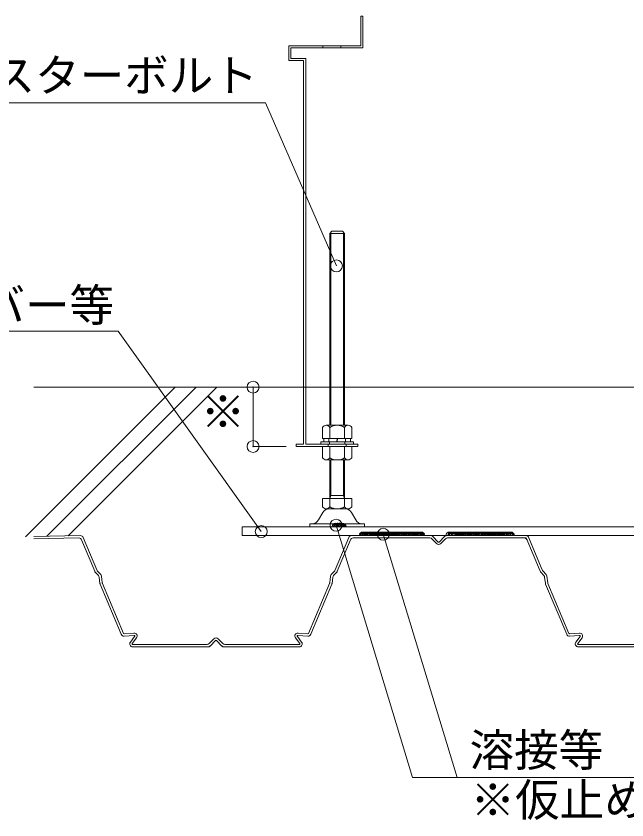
# Model space of a CAD drawing. Units: millimetres, scale not verified. Extents: x -1972 to 2028, y -1403 to 1357.
# Drawn here: x -1416 to -1004, y -284 to 257 of the extents above; entities that cross this region are included whole.
import ezdxf
from ezdxf.enums import TextEntityAlignment as Align

# ---------------------------------------------------------------- set-up
doc = ezdxf.new("R2010")
doc.units = ezdxf.units.MM
doc.header["$LTSCALE"] = 10
doc.header["$PDMODE"] = 32
doc.header["$PDSIZE"] = 8
doc.layers.add('0-0', color=7, linetype='Continuous', lineweight=9)
doc.styles.add('ＭＳ ゴシック', font='')
doc.styles.get('ＭＳ ゴシック').set_extended_font_data('MS Gothic')

msp = doc.modelspace()

# ---------------------------------------------------------------- linework, layer by layer
at = {"layer": '0-0'}
for p, q in [((-1182.01, 235.86), (-1182.01, 257.36)), ((-1232.01, 237.36), (-1232.01, 227.36)), ((-1232.01, 237.36), (-1183.51, 237.36)), ((-1230.51, 235.86), (-1230.51, 228.86)), ((-1230.51, 235.86), (-1209.01, 235.86)), ((-1209.01, 237.36), (-1209.01, 235.86)), ((-1209.01, 235.86), (-1197.01, 235.86)), ((-1197.01, 237.36), (-1197.01, 235.86)), ((-1197.01, 237.36), (-1187.01, 237.36)), ((-1197.01, 235.86), (-1182.01, 235.86)), ((-1230.51, 228.86), (-1220.51, 228.86)), ((-1220.51, 228.86), (-1220.51, -31.14)), ((-1232.01, 227.36), (-1222.01, 227.36)), ((-1222.01, 227.36), (-1222.01, -31.14)), ((-1647.76, 199.01), (-1247.64, 199.01)), ((-1199.91, 89.07), (-1247.64, 199.01)), ((-1202.91, 112.37), (-1204.41, 110.87)), ((-1204.41, 110.87), (-1204.41, -18.34)), ((-1203.61, 111.67), (-1203.61, -18.34)), ((-1195.91, 112.37), (-1202.91, 112.37)), ((-1195.21, -18.34), (-1195.21, 111.67)), ((-1194.41, -18.34), (-1194.41, 110.87)), ((-1346.97, 45.06), (-1570.87, 45.06)), ((-1250.52, -89.93), (-1346.97, 45.06)), ((-1308.46, 7.36), (-1409.2, -93.37)), ((-1403.64, 7.36), (-389.7, 7.36)), ((-1294.44, 7.36), (-1394.89, -93.09)), ((-1280.42, 7.36), (-1380.59, -92.8)), ((-1256.01, 7.36), (-1256.01, -32.64)), ((-1256.01, 7.36), (-1233.75, 7.36)), ((-1209.23, -27.34), (-1209.23, -19.75)), ((-1192.05, -18.34), (-1206.78, -18.34)), ((-1204.32, -27.34), (-1204.32, -19.75)), ((-1194.51, -27.34), (-1194.51, -19.75)), ((-1189.6, -27.34), (-1189.6, -19.75)), ((-1227.01, -31.14), (-1222.01, -31.14)), ((-1220.51, -31.14), (-1205.41, -31.14)), ((-1210.41, -29.54), (-1210.41, -31.14)), ((-1210.41, -29.54), (-1188.41, -29.54)), ((-1188.41, -31.14), (-1210.41, -31.14)), ((-1189.6, -27.34), (-1209.23, -27.34)), ((-1208.46, -27.34), (-1199.41, -27.34)), ((-1208.46, -27.34), (-1208.46, -29.54)), ((-1208.46, -29.54), (-1199.61, -29.54)), ((-1199.66, -27.34), (-1208.35, -27.34)), ((-1200.8, -29.54), (-1208.35, -29.54)), ((-1205.41, -32.64), (-1205.41, -31.14)), ((-1204.96, -27.34), (-1204.96, -29.54)), ((-1204.66, -29.54), (-1204.66, -31.14)), ((-1199.41, -27.34), (-1199.61, -29.54)), ((-1199.22, -27.34), (-1199.41, -29.54)), ((-1199.41, -29.54), (-1190.36, -29.54)), ((-1199.22, -27.34), (-1190.36, -27.34)), ((-1189.95, -27.34), (-1197.51, -27.34)), ((-1194.16, -29.54), (-1194.16, -31.14)), ((-1193.86, -27.34), (-1193.86, -29.54)), ((-1193.41, -32.64), (-1193.41, -31.14)), ((-1193.41, -31.14), (-1185.41, -31.14)), ((-1190.36, -27.34), (-1190.36, -29.54)), ((-1188.41, -31.14), (-1188.41, -29.54)), ((-1185.41, -32.64), (-1185.41, -31.14)), ((-1256.01, -32.64), (-1233.75, -32.64)), ((-1189.6, -32.64), (-1209.23, -32.64)), ((-1209.23, -32.64), (-1209.23, -40.22)), ((-1208.46, -32.64), (-1199.41, -32.64)), ((-1199.66, -32.64), (-1208.35, -32.64)), ((-1204.32, -32.64), (-1204.32, -40.22)), ((-1199.22, -32.64), (-1190.36, -32.64)), ((-1189.95, -32.64), (-1197.51, -32.64)), ((-1194.51, -32.64), (-1194.51, -40.22)), ((-1193.41, -32.64), (-1185.41, -32.64)), ((-1189.6, -32.64), (-1189.6, -40.22)), ((-1192.05, -41.64), (-1206.78, -41.64)), ((-1204.41, -41.64), (-1204.41, -67.63)), ((-1203.61, -41.64), (-1203.61, -65.63)), ((-1195.21, -65.63), (-1195.21, -41.64)), ((-1194.41, -67.63), (-1194.41, -41.64)), ((-1203.61, -62.75), (-1203.61, -65.63)), ((-1209.23, -67.63), (-1209.23, -73.21)), ((-1189.6, -67.63), (-1209.23, -67.63)), ((-1204.41, -65.63), (-1194.41, -65.63)), ((-1203.61, -65.63), (-1204.41, -67.63)), ((-1204.32, -67.63), (-1204.32, -73.21)), ((-1194.51, -67.63), (-1194.51, -73.21)), ((-1189.6, -67.63), (-1189.6, -73.21)), ((-1192.05, -74.63), (-1206.78, -74.63)), ((-1205.06, -74.63), (-1193.77, -74.63)), ((-1204.77, -74.63), (-1194.06, -74.63)), ((-1204.77, -74.63), (-1194.06, -74.63)), ((-1203.86, -74.63), (-1194.96, -74.63)), ((-1203.86, -74.63), (-1194.96, -74.63)), ((-1202.96, -74.63), (-1195.86, -74.63)), ((-1209.11, -77.15), (-1211.97, -82.13)), ((-1186.86, -82.13), (-1189.72, -77.15)), ((-680.2, -86.64), (-1263.41, -86.64)), ((-1263.41, -86.64), (-1263.41, -92.64)), ((-1217.91, -86.64), (-1217.91, -84.64)), ((-1180.91, -84.64), (-1217.91, -84.64)), ((-1180.91, -84.64), (-1180.91, -86.64)), ((-1168.39, -91.75), (-1118.68, -255.62)), ((-1403.64, -93.26), (-1372.33, -92.64)), ((-1403.64, -94.86), (-1373.36, -94.26)), ((-1362.65, -116.67), (-1371.55, -95.46)), ((-1361.28, -115.81), (-1370.48, -93.86)), ((-1081.96, -92.64), (-1263.41, -92.64)), ((-1200.72, -115.81), (-1191.51, -93.86)), ((-1199.35, -116.67), (-1190.45, -95.46)), ((-1136.31, -92.64), (-1189.67, -92.64)), ((-1136.99, -94.24), (-1188.61, -94.24)), ((-1135.55, -94.85), (-1132.44, -98.08)), ((-1131.29, -96.97), (-1134.87, -93.25)), ((-1130.71, -96.97), (-1127.13, -93.25)), ((-1126.45, -94.85), (-1129.56, -98.08)), ((-1125.69, -92.64), (-1071, -92.64)), ((-1125.01, -94.24), (-1072.06, -94.24)), ((-502.38, -92.64), (-1081.96, -92.64)), ((-1062.65, -116.67), (-1072.06, -94.24)), ((-1061.28, -115.81), (-1071, -92.64)), ((-1360.18, -119.6), (-1362.29, -117.23)), ((-1358.65, -118.9), (-1360.92, -116.36)), ((-1203.35, -118.9), (-1201.08, -116.36)), ((-1201.82, -119.6), (-1199.71, -117.23)), ((-1060.18, -119.6), (-1062.29, -117.23)), ((-1058.65, -118.9), (-1060.92, -116.36)), ((-1359.14, -124.84), (-1359.68, -120.68)), ((-1357.58, -124.42), (-1358.16, -119.98)), ((-1204.41, -124.42), (-1203.84, -119.98)), ((-1202.86, -124.84), (-1202.32, -120.68)), ((-1059.14, -124.84), (-1059.68, -120.68)), ((-1057.58, -124.42), (-1058.16, -119.98)), ((-1344.82, -159.15), (-1359, -125.35)), ((-1343.35, -158.53), (-1357.45, -124.93)), ((-1218.65, -158.53), (-1204.55, -124.93)), ((-1217.18, -159.15), (-1203, -125.35)), ((-1044.82, -159.15), (-1059, -125.35)), ((-1043.35, -158.53), (-1057.45, -124.93)), ((-1336.26, -158.29), (-1342.95, -158.77)), ((-1336.14, -159.89), (-1342.84, -160.37)), ((-1338.67, -164.46), (-1335.79, -160.52)), ((-1337.38, -165.4), (-1334.5, -161.47)), ((-1285.55, -165.43), (-1282.44, -162.2)), ((-1285.55, -165.43), (-1282.44, -162.2)), ((-1276.45, -165.43), (-1279.56, -162.2)), ((-1276.45, -165.43), (-1279.56, -162.2)), ((-1224.62, -165.4), (-1227.5, -161.47)), ((-1223.33, -164.46), (-1226.21, -160.52)), ((-1225.86, -159.89), (-1219.16, -160.37)), ((-1225.74, -158.29), (-1219.05, -158.77)), ((-1036.26, -158.29), (-1042.95, -158.77)), ((-1036.14, -159.89), (-1042.84, -160.37)), ((-1038.67, -164.46), (-1035.79, -160.52)), ((-1037.38, -165.4), (-1034.5, -161.47)), ((-1286.99, -166.04), (-1337.06, -166.04)), ((-1286.31, -167.64), (-1337.06, -167.64)), ((-1281.29, -163.31), (-1284.87, -167.03)), ((-1281.29, -163.31), (-1284.87, -167.03)), ((-1280.71, -163.31), (-1277.13, -167.03)), ((-1280.71, -163.31), (-1277.13, -167.03)), ((-1275.69, -167.64), (-1224.94, -167.64)), ((-1275.01, -166.04), (-1224.94, -166.04)), ((-986.99, -166.04), (-1037.06, -166.04)), ((-986.31, -167.64), (-1037.06, -167.64))]:
    msp.add_line(p, q, dxfattribs=at)
for points in [[(-1183.51, 237.36), (-1183.51, 257.36), (-1182.01, 257.36)], [(-1204.41, 110.87), (-1194.41, 110.87), (-1195.91, 112.37)], [(-1227.01, -31.14), (-1227.01, -32.64), (-1205.41, -32.64)], [(-1194.41, -67.63), (-1195.21, -65.63), (-1195.21, -62.75)], [(-1200.15, -85.64), (-1148.58, -255.62), (-903.78, -255.62)]]:
    msp.add_lwpolyline(points, dxfattribs=at)
for centre in [(-1199.91, 89.07), (-1250.52, -89.93), (-1200.15, -85.64), (-1168.39, -91.75)]:
    msp.add_circle(centre, 4.01, dxfattribs=at)
for centre, radius, start, end in [((-1206.78, -21.17), 2.83, 29.9998, 149.9999), ((-1199.41, -27.55), 9.21, 57.7959, 122.2043), ((-1192.05, -21.17), 2.83, 29.9998, 149.9999), ((-1206.78, -38.8), 2.83, 210.0001, 330.0002), ((-1199.41, -32.43), 9.21, 237.7957, 302.2042), ((-1192.05, -38.8), 2.83, 210.0001, 330.0002), ((-1206.78, -71.8), 2.83, 210.0001, 330.0002), ((-1204.77, -79.64), 5, 90, 150.1011), ((-1199.41, -65.42), 9.21, 237.7957, 302.2042), ((-1192.05, -71.8), 2.83, 210.0001, 330.0002), ((-1194.06, -79.64), 5, 29.8989, 90), ((-1216.31, -79.64), 5, 270, 330.1011), ((-1200.25, -86.65), 2.42, 0.2295, 179.7705), ((-1199.45, -86.65), 2.42, 0.2295, 179.7705), ((-1199.19, -86.65), 2.42, 0.2295, 179.7705), ((-1198.97, -86.65), 2.42, 0.2295, 179.7705), ((-1198.18, -86.65), 2.42, 0.2295, 179.7705), ((-1197.95, -86.65), 2.42, 0.2295, 179.7705), ((-1197.91, -86.65), 2.42, 0.2295, 179.7705), ((-1197.68, -86.65), 2.42, 0.2295, 179.7705), ((-1197.15, -86.65), 2.42, 0.2295, 179.7705), ((-1196.89, -86.65), 2.42, 0.2295, 179.7705), ((-1196.41, -86.65), 2.42, 0.2295, 179.7705), ((-1195.83, -86.65), 2.42, 0.2295, 179.7705), ((-1182.52, -79.64), 5, 209.8989, 270), ((-1182.18, -92.65), 2.42, 0.2295, 179.7705), ((-1181.38, -92.65), 2.42, 0.2295, 179.7705), ((-1181.12, -92.65), 2.42, 0.2295, 179.7705), ((-1180.9, -92.65), 2.42, 0.2295, 179.7705), ((-1180.11, -92.65), 2.42, 0.2295, 179.7705), ((-1179.88, -92.65), 2.42, 0.2295, 179.7705), ((-1179.84, -92.65), 2.42, 0.2295, 179.7705), ((-1179.61, -92.65), 2.42, 0.2295, 179.7705), ((-1179.08, -92.65), 2.42, 0.2295, 179.7705), ((-1178.82, -92.65), 2.42, 0.2295, 179.7705), ((-1178.34, -92.65), 2.42, 0.2295, 179.7705), ((-1177.76, -92.65), 2.42, 0.2295, 179.7705), ((-1177.31, -92.65), 2.42, 0.2295, 179.7705), ((-1176.48, -92.65), 2.42, 0.2295, 179.7705), ((-1175.46, -92.65), 2.42, 0.2295, 179.7705), ((-1175.24, -92.65), 2.42, 0.2295, 179.7705), ((-1174, -92.65), 2.42, 0.2295, 179.7705), ((-1173.96, -92.65), 2.42, 0.2295, 179.7705), ((-1172.94, -92.65), 2.42, 0.2295, 179.7705), ((-1172.72, -92.65), 2.42, 0.2295, 179.7705), ((-1172.5, -92.65), 2.42, 0.2295, 179.7705), ((-1172.1, -92.65), 2.42, 0.2295, 179.7705), ((-1171.7, -92.65), 2.42, 0.2295, 179.7705), ((-1171.22, -92.65), 2.42, 0.2295, 179.7705), ((-1170.82, -92.65), 2.42, 0.2295, 179.7705), ((-1170.29, -92.65), 2.42, 0.2295, 179.7705), ((-1170.2, -92.65), 2.42, 0.2295, 179.7705), ((-1169.8, -92.65), 2.42, 0.2295, 179.7705), ((-1169.01, -92.65), 2.42, 0.2295, 179.7705), ((-1168.39, -92.65), 2.42, 0.2295, 179.7705), ((-1168.21, -92.65), 2.42, 0.2295, 179.7705), ((-1167.98, -92.65), 2.42, 0.2295, 179.7705), ((-1167.11, -92.65), 2.42, 0.2295, 179.7705), ((-1166.93, -92.65), 2.42, 0.2295, 179.7705), ((-1166.08, -92.65), 2.42, 0.2295, 179.7705), ((-1165.91, -92.65), 2.42, 0.2295, 179.7705), ((-1165.91, -92.65), 2.42, 0.2295, 179.7705), ((-1164.72, -92.65), 2.42, 0.2295, 179.7705), ((-1164.63, -92.65), 2.42, 0.2295, 179.7705), ((-1164.19, -92.65), 2.42, 0.2295, 179.7705), ((-1163.61, -92.65), 2.42, 0.2295, 179.7705), ((-1163.44, -92.65), 2.42, 0.2295, 179.7705), ((-1163.08, -92.65), 2.42, 0.2295, 179.7705), ((-1162.99, -92.65), 2.42, 0.2295, 179.7705), ((-1162.91, -92.65), 2.42, 0.2295, 179.7705), ((-1162.41, -92.65), 2.42, 0.2295, 179.7705), ((-1161.88, -92.65), 2.42, 0.2295, 179.7705), ((-1161.8, -92.65), 2.42, 0.2295, 179.7705), ((-1161.72, -92.65), 2.42, 0.2295, 179.7705), ((-1160.78, -92.65), 2.42, 0.2295, 179.7705), ((-1160.78, -92.65), 2.42, 0.2295, 179.7705), ((-1160.69, -92.65), 2.42, 0.2295, 179.7705), ((-1159.76, -92.65), 2.42, 0.2295, 179.7705), ((-1159.51, -92.65), 2.42, 0.2295, 179.7705), ((-1158.49, -92.65), 2.42, 0.2295, 179.7705), ((-1158.48, -92.65), 2.42, 0.2295, 179.7705), ((-1158.13, -92.65), 2.42, 0.2295, 179.7705), ((-1157.46, -92.65), 2.42, 0.2295, 179.7705), ((-1157.38, -92.65), 2.42, 0.2295, 179.7705), ((-1156.85, -92.65), 2.42, 0.2295, 179.7705), ((-1156.4, -92.65), 2.42, 0.2295, 179.7705), ((-1156.14, -92.65), 2.42, 0.2295, 179.7705), ((-1156.1, -92.65), 2.42, 0.2295, 179.7705), ((-1155.83, -92.65), 2.42, 0.2295, 179.7705), ((-1155.13, -92.65), 2.42, 0.2295, 179.7705), ((-1155.08, -92.65), 2.42, 0.2295, 179.7705), ((-1154.86, -92.65), 2.42, 0.2295, 179.7705), ((-1154.1, -92.65), 2.42, 0.2295, 179.7705), ((-1153.84, -92.65), 2.42, 0.2295, 179.7705), ((-1153.84, -92.65), 2.42, 0.2295, 179.7705), ((-1152.56, -92.65), 2.42, 0.2295, 179.7705), ((-1151.59, -92.65), 2.42, 0.2295, 179.7705), ((-1151.54, -92.65), 2.42, 0.2295, 179.7705), ((-1150.75, -92.65), 2.42, 0.2295, 179.7705), ((-1150.31, -92.65), 2.42, 0.2295, 179.7705), ((-1149.47, -92.65), 2.42, 0.2295, 179.7705), ((-1149.28, -92.65), 2.42, 0.2295, 179.7705), ((-1149.02, -92.65), 2.42, 0.2295, 179.7705), ((-1148.44, -92.65), 2.42, 0.2295, 179.7705), ((-1147.75, -92.65), 2.42, 0.2295, 179.7705), ((-1146.72, -92.65), 2.42, 0.2295, 179.7705), ((-1146.55, -92.65), 2.42, 0.2295, 179.7705), ((-1145.84, -92.65), 2.42, 0.2295, 179.7705), ((-1145.27, -92.65), 2.42, 0.2295, 179.7705), ((-1145.09, -92.65), 2.42, 0.2295, 179.7705), ((-1144.56, -92.65), 2.42, 0.2295, 179.7705), ((-1144.24, -92.65), 2.42, 0.2295, 179.7705), ((-1143.81, -92.65), 2.42, 0.2295, 179.7705), ((-1143.54, -92.65), 2.42, 0.2295, 179.7705), ((-1142.79, -92.65), 2.42, 0.2295, 179.7705), ((-1123.73, -92.65), 2.42, 0.2295, 179.7705), ((-1122.45, -92.65), 2.42, 0.2295, 179.7705), ((-1122.03, -92.65), 2.42, 0.2295, 179.7705), ((-1121.63, -92.65), 2.42, 0.2295, 179.7705), ((-1121.53, -92.65), 2.42, 0.2295, 179.7705), ((-1121.43, -92.65), 2.42, 0.2295, 179.7705), ((-1120.35, -92.65), 2.42, 0.2295, 179.7705), ((-1120.13, -92.65), 2.42, 0.2295, 179.7705), ((-1119.96, -92.65), 2.42, 0.2295, 179.7705), ((-1119.32, -92.65), 2.42, 0.2295, 179.7705), ((-1117.58, -92.65), 2.42, 0.2295, 179.7705), ((-1117.37, -92.65), 2.42, 0.2295, 179.7705), ((-1117.06, -92.65), 2.42, 0.2295, 179.7705), ((-1116.56, -92.65), 2.42, 0.2295, 179.7705), ((-1116.1, -92.65), 2.42, 0.2295, 179.7705), ((-1115.32, -92.65), 2.42, 0.2295, 179.7705), ((-1115.23, -92.65), 2.42, 0.2295, 179.7705), ((-1115.07, -92.65), 2.42, 0.2295, 179.7705), ((-1114.04, -92.65), 2.42, 0.2295, 179.7705), ((-1113.75, -92.65), 2.42, 0.2295, 179.7705), ((-1113.12, -92.65), 2.42, 0.2295, 179.7705), ((-1113.02, -92.65), 2.42, 0.2295, 179.7705), ((-1112.48, -92.65), 2.42, 0.2295, 179.7705), ((-1111.84, -92.65), 2.42, 0.2295, 179.7705), ((-1111.45, -92.65), 2.42, 0.2295, 179.7705), ((-1110.82, -92.65), 2.42, 0.2295, 179.7705), ((-1109.62, -92.65), 2.42, 0.2295, 179.7705), ((-1108.82, -92.65), 2.42, 0.2295, 179.7705), ((-1108.62, -92.65), 2.42, 0.2295, 179.7705), ((-1108.34, -92.65), 2.42, 0.2295, 179.7705), ((-1107.66, -92.65), 2.42, 0.2295, 179.7705), ((-1107.54, -92.65), 2.42, 0.2295, 179.7705), ((-1107.34, -92.65), 2.42, 0.2295, 179.7705), ((-1107.31, -92.65), 2.42, 0.2295, 179.7705), ((-1106.51, -92.65), 2.42, 0.2295, 179.7705), ((-1106.39, -92.65), 2.42, 0.2295, 179.7705), ((-1106.31, -92.65), 2.42, 0.2295, 179.7705), ((-1105.36, -92.65), 2.42, 0.2295, 179.7705), ((-1105.26, -92.65), 2.42, 0.2295, 179.7705), ((-1104.21, -92.65), 2.42, 0.2295, 179.7705), ((-1103.99, -92.65), 2.42, 0.2295, 179.7705), ((-1103.76, -92.65), 2.42, 0.2295, 179.7705), ((-1102.96, -92.65), 2.42, 0.2295, 179.7705), ((-1102.94, -92.65), 2.42, 0.2295, 179.7705), ((-1102.49, -92.65), 2.42, 0.2295, 179.7705), ((-1101.91, -92.65), 2.42, 0.2295, 179.7705), ((-1101.46, -92.65), 2.42, 0.2295, 179.7705), ((-1101.36, -92.65), 2.42, 0.2295, 179.7705), ((-1100.08, -92.65), 2.42, 0.2295, 179.7705), ((-1099.76, -92.65), 2.42, 0.2295, 179.7705), ((-1099.06, -92.65), 2.42, 0.2295, 179.7705), ((-1098.48, -92.65), 2.42, 0.2295, 179.7705), ((-1097.86, -92.65), 2.42, 0.2295, 179.7705), ((-1097.46, -92.65), 2.42, 0.2295, 179.7705), ((-1096.58, -92.65), 2.42, 0.2295, 179.7705), ((-1096.01, -92.65), 2.42, 0.2295, 179.7705), ((-1095.55, -92.65), 2.42, 0.2295, 179.7705), ((-1095.15, -92.65), 2.42, 0.2295, 179.7705), ((-1094.73, -92.65), 2.42, 0.2295, 179.7705), ((-1094, -92.65), 2.42, 0.2295, 179.7705), ((-1093.88, -92.65), 2.42, 0.2295, 179.7705), ((-1093.7, -92.65), 2.42, 0.2295, 179.7705), ((-1092.85, -92.65), 2.42, 0.2295, 179.7705), ((-1092.73, -92.65), 2.42, 0.2295, 179.7705), ((-1092.35, -92.65), 2.42, 0.2295, 179.7705), ((-1091.7, -92.65), 2.42, 0.2295, 179.7705), ((-1091.08, -92.65), 2.42, 0.2295, 179.7705), ((-1090.15, -92.65), 2.42, 0.2295, 179.7705), ((-1090.05, -92.65), 2.42, 0.2295, 179.7705), ((-1088.87, -92.65), 2.42, 0.2295, 179.7705), ((-1087.85, -92.65), 2.42, 0.2295, 179.7705), ((-1087.5, -92.65), 2.42, 0.2295, 179.7705), ((-1086.22, -92.65), 2.42, 0.2295, 179.7705), ((-1085.95, -92.65), 2.42, 0.2295, 179.7705), ((-1085.2, -92.65), 2.42, 0.2295, 179.7705), ((-1084.67, -92.65), 2.42, 0.2295, 179.7705), ((-1083.65, -92.65), 2.42, 0.2295, 179.7705), ((-1083.58, -92.65), 2.42, 0.2295, 179.7705), ((-1083.48, -92.65), 2.42, 0.2295, 179.7705), ((-1083.01, -92.65), 2.42, 0.2295, 179.7705), ((-1082.91, -92.65), 2.42, 0.2295, 179.7705), ((-1082.59, -92.65), 2.42, 0.2295, 179.7705), ((-1082.49, -92.65), 2.42, 0.2295, 179.7705), ((-1373.39, -96.24), 2, 22.7674, 90), ((-1372.33, -94.64), 2, 22.7674, 90), ((-1189.67, -94.64), 2, 90.7345, 157.2326), ((-1188.61, -96.24), 2, 90, 157.2326), ((-1189.67, -94.64), 2, 90, 90.7345), ((-1136.99, -96.24), 2, 43.9391, 90), ((-1136.99, -96.24), 2, 43.9391, 90), ((-1136.31, -94.64), 2, 43.9391, 90), ((-1136.31, -94.64), 2, 43.9391, 90), ((-1131, -96.69), 0.4, 223.9391, 270), ((-1131, -96.69), 0.4, 270, 316.0609), ((-1125.69, -94.64), 2, 90, 136.0609), ((-1125.69, -94.64), 2, 90, 136.0609), ((-1125.01, -96.24), 2, 90, 136.0609), ((-1125.01, -96.24), 2, 90, 136.0609), ((-1073.39, -96.24), 2, 22.7674, 90), ((-1072.33, -94.64), 2, 22.7674, 90), ((-1131, -96.69), 2, 223.9391, 270), ((-1131, -96.69), 2, 270, 316.0609), ((-1360.8, -115.9), 2, 202.7674, 221.8202), ((-1359.43, -115.03), 2, 202.7674, 221.8202), ((-1360.14, -120.24), 2, 7.386, 41.8202), ((-1201.86, -120.24), 2, 138.1798, 172.614), ((-1202.57, -115.03), 2, 318.1798, 337.2326), ((-1201.2, -115.9), 2, 318.1798, 337.2326), ((-1060.8, -115.9), 2, 202.7674, 221.8202), ((-1059.43, -115.03), 2, 202.7674, 221.8202), ((-1060.14, -120.24), 2, 7.386, 41.8202), ((-1361.67, -120.93), 2, 7.386, 41.8202), ((-1355.6, -124.16), 2, 187.386, 202.7674), ((-1206.4, -124.16), 2, 337.2326, 352.614), ((-1200.33, -120.93), 2, 138.1798, 172.614), ((-1061.67, -120.93), 2, 7.386, 41.8202), ((-1055.6, -124.16), 2, 187.386, 202.7674), ((-1357.16, -124.58), 2, 187.386, 202.7674), ((-1204.84, -124.58), 2, 337.2326, 352.614), ((-1057.16, -124.58), 2, 187.386, 202.7674), ((-1342.98, -158.37), 2, 202.7674, 274.0856), ((-1342.98, -158.37), 0.4, 202.7674, 274.0856), ((-1336.11, -160.29), 2, 323.7865, 94.0856), ((-1336.11, -160.29), 0.4, 323.7865, 94.0856), ((-1281, -163.58), 2, 90, 136.0609), ((-1281, -163.58), 2, 90, 136.0609), ((-1281, -163.58), 2, 43.9391, 90), ((-1281, -163.58), 2, 43.9391, 90), ((-1225.89, -160.29), 2, 85.9144, 216.2135), ((-1225.89, -160.29), 0.4, 85.9144, 216.2135), ((-1219.02, -158.37), 2, 265.9144, 337.2326), ((-1219.02, -158.37), 0.4, 265.9144, 337.2326), ((-1042.98, -158.37), 2, 202.7674, 274.0856), ((-1042.98, -158.37), 0.4, 202.7674, 274.0856), ((-1036.11, -160.29), 2, 323.7865, 94.0856), ((-1036.11, -160.29), 0.4, 323.7865, 94.0856), ((-1337.06, -165.64), 2, 143.7865, 270), ((-1337.06, -165.64), 0.4, 143.7865, 270), ((-1286.99, -164.04), 2, 270, 316.0609), ((-1286.99, -164.04), 2, 270, 316.0609), ((-1286.99, -164.04), 2, 270, 316.0609), ((-1286.99, -164.04), 2, 270, 316.0609), ((-1286.31, -165.64), 2, 270, 316.0609), ((-1286.31, -165.64), 2, 270, 316.0609), ((-1286.31, -165.64), 2, 270, 316.0609), ((-1286.31, -165.64), 2, 270, 316.0609), ((-1281, -163.58), 0.4, 90, 136.0609), ((-1281, -163.58), 0.4, 90, 136.0609), ((-1281, -163.58), 0.4, 43.9391, 90), ((-1281, -163.58), 0.4, 43.9391, 90), ((-1275.69, -165.64), 2, 223.9391, 270), ((-1275.69, -165.64), 2, 223.9391, 270), ((-1275.69, -165.64), 2, 223.9391, 270), ((-1275.69, -165.64), 2, 223.9391, 270), ((-1275.01, -164.04), 2, 223.9391, 270), ((-1275.01, -164.04), 2, 223.9391, 270), ((-1275.01, -164.04), 2, 223.9391, 270), ((-1275.01, -164.04), 2, 223.9391, 270), ((-1224.94, -165.64), 2, 270, 36.2135), ((-1224.94, -165.64), 0.4, 270, 36.2135), ((-1037.06, -165.64), 2, 143.7865, 270), ((-1037.06, -165.64), 0.4, 143.7865, 270)]:
    msp.add_arc(centre, radius, start, end, dxfattribs=at)
for p in [(-1256.01, 7.36), (-1256.01, -32.64)]:
    msp.add_point(p, dxfattribs=at)

# ---------------------------------------------------------------- texts
at = {"layer": '0-0', "style": 'ＭＳ ゴシック'}
for s, p in [('隅角部はアジャスターボルト', (-1642.78, 199.85)), ('フラットバー等', (-1559.61, 45.06)), ('溶接等', (-1110.21, -254.73)), ('※仮止めで可', (-1109.59, -288.31))]:
    msp.add_text(s, height=21.99, dxfattribs=at).set_placement(p, align=Align.BOTTOM_LEFT)
msp.add_text('※', height=21.99, rotation=90, dxfattribs=at).set_placement((-1258.32, -23.79), align=Align.BOTTOM_LEFT)

doc.saveas('drawing.dxf')
